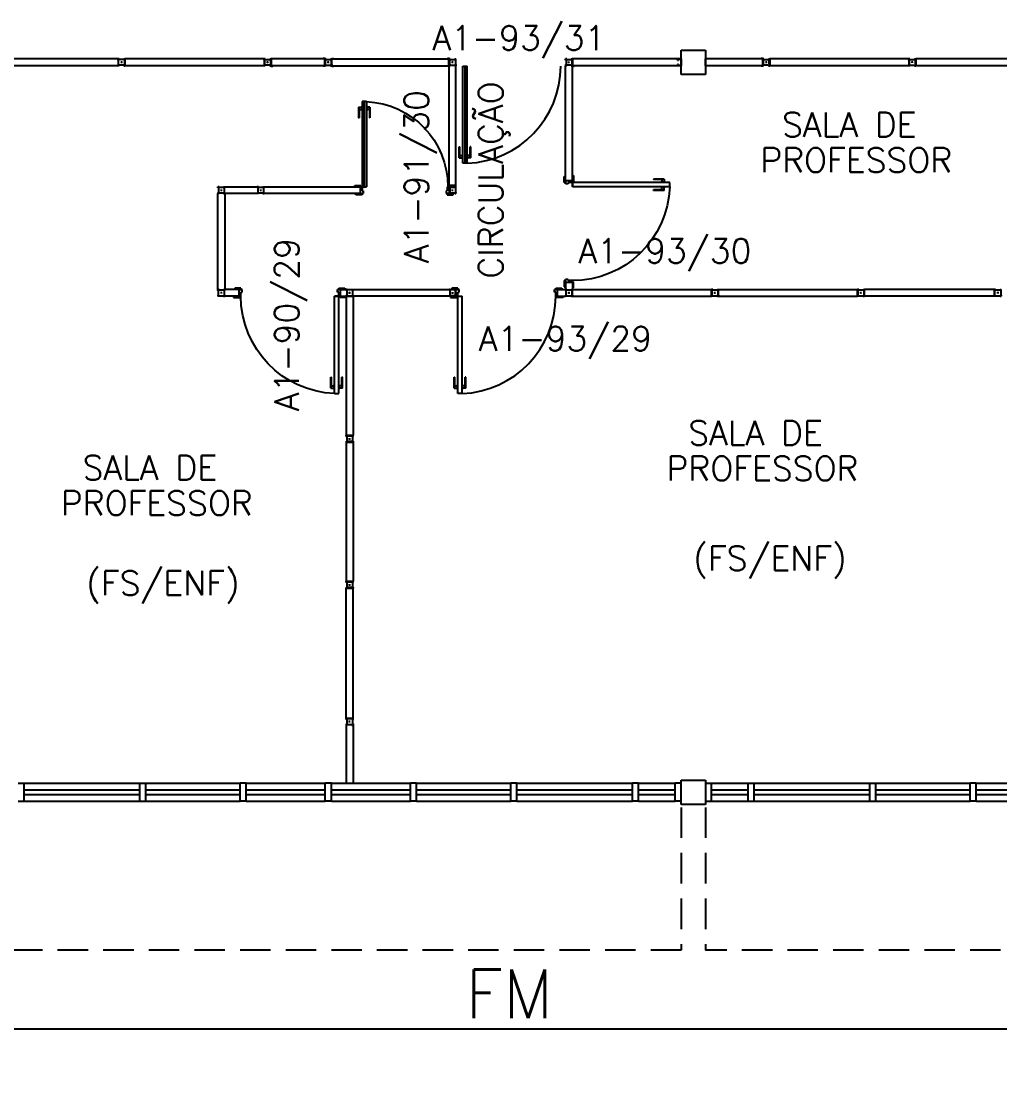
# Model space of a CAD drawing. Header units: millimetres. Extents: x 4436 to 4619, y 1272 to 1428.
# Drawn here: x 4523.94 to 4531.98, y 1294.45 to 1303.14 of the extents above; entities that cross this region are included whole.
import ezdxf

# ---------------------------------------------------------------- set-up
doc = ezdxf.new("R2010")
doc.units = ezdxf.units.MM
doc.linetypes.add('HIDDEN', pattern=[0.375, 0.25, -0.125])
for name, color, linetype in [('ALV', 2, 'Continuous'), ('DIV', 2, 'Continuous'), ('DIV2', 2, 'Continuous'), ('DIVC', 2, 'Continuous'), ('ENDEREÇO', 2, 'Continuous'), ('ESTR', 3, 'Continuous'), ('JANELA', 1, 'Continuous'), ('MACANETA', 2, 'Continuous'), ('PORTA', 2, 'Continuous'), ('PROJ', 1, 'HIDDEN'), ('TEXTO', 2, 'Continuous'), ('TXT CENTRO DE CUSTO', 2, 'Continuous'), ('ÁREA', 2, 'Continuous')]:
    doc.layers.add(name, color=color, linetype=linetype)
doc.styles.add('1-200', font='simplex.shx', dxfattribs={"height": 0.4})
doc.styles.add('UNB1-100', font='simplex.shx', dxfattribs={"height": 0.2})
doc.dimstyles.new('1-200', dxfattribs={"dimtxt": 0.4, "dimasz": 0.18, "dimexe": 0.4, "dimexo": 0.2, "dimgap": 0.09, "dimtad": 1, "dimdec": 4, "dimzin": 0, "dimdsep": 46, "dimtxsty": '1-200', "dimblk": 'OBLIQUE', "dimcen": 0.09, "dimclrd": 1, "dimclre": 1, "dimclrt": 256, "dimadec": 0, "dimazin": 0, "dimtfac": 1, "dimtdec": 4, "dimtix": 1, "dimtofl": 0, "dimtmove": 0, "dimatfit": 3, "dimldrblk": 'OBLIQUE', "dimfxl": 0.18, "dimtolj": 1, "dimtzin": 0, "dimarcsym": 0})

# ---------------------------------------------------------------- blocks, each defined once
blk = doc.blocks.new('DIV12')
for p, q in [((-0.0051, 0), (0.0051, 0)), ((0, -0.0051), (0, 0.0051)), ((0.0285, 0.0285), (1.1715, 0.0285)), ((0.0285, -0.0285), (0.0285, 0.0285)), ((1.1715, -0.0285), (1.1715, 0.0285)), ((1.1949, 0), (1.2051, 0)), ((1.2, -0.0051), (1.2, 0.0051)), ((0.0285, -0.0285), (1.1715, -0.0285))]:
    blk.add_line(p, q)
blk = doc.blocks.new('DIV123')
for p, q in [((0, 1.1199), (0, 1.1301)), ((-0.0285, 0.0285), (-0.0285, 1.0965)), ((0.0285, 1.0965), (-0.0285, 1.0965)), ((0.0051, 1.125), (-0.0051, 1.125)), ((0.0285, 0.0285), (0.0285, 1.0965)), ((0.0285, 0.0285), (-0.0285, 0.0285)), ((0.0051, 0), (-0.0051, 0)), ((0, -0.0051), (0, 0.0051))]:
    blk.add_line(p, q)
blk = doc.blocks.new('MTT')
for p, q in [((-0.0285, 0.0185), (-0.0285, 0.0285)), ((-0.0185, 0.0285), (-0.0285, 0.0285)), ((-0.0235, 0.0185), (-0.0285, 0.0185)), ((-0.0235, 0.0185), (-0.0235, -0.0185)), ((-0.0185, 0.0235), (-0.0185, 0.0285)), ((-0.0185, 0.0235), (0.0185, 0.0235)), ((-0.0049, 0), (0.0049, 0)), ((0, -0.0049), (0, 0.0049)), ((0.0185, 0.0235), (0.0185, 0.0285)), ((0.0185, 0.0285), (0.0285, 0.0285)), ((0.0235, 0.0185), (0.0285, 0.0185)), ((0.0235, 0.0185), (0.0235, -0.0185)), ((0.0285, 0.0185), (0.0285, 0.0285)), ((-0.0285, -0.0185), (-0.0235, -0.0185)), ((-0.0285, -0.0185), (-0.0285, -0.0285)), ((-0.0185, -0.0285), (-0.0285, -0.0285)), ((0.0185, -0.0235), (-0.0185, -0.0235)), ((-0.0185, -0.0235), (-0.0185, -0.0285)), ((0.0185, -0.0235), (0.0185, -0.0285)), ((0.0185, -0.0285), (0.0285, -0.0285)), ((0.0285, -0.0185), (0.0235, -0.0185)), ((0.0285, -0.0185), (0.0285, -0.0285))]:
    blk.add_line(p, q)
blk = doc.blocks.new('DOOR80')
at = {"layer": 'MACANETA', "color": 1}
for p, q in [((-0.015, -0.665), (-0.01, -0.665)), ((-0.015, -0.755), (-0.015, -0.665)), ((-0.01, -0.755), (-0.01, -0.665)), ((0.08, -0.665), (0.075, -0.665)), ((0.075, -0.755), (0.075, -0.665)), ((0.08, -0.755), (0.08, -0.665)), ((-0.015, -0.755), (0.012, -0.755)), ((-0.01, -0.735), (0.012, -0.735)), ((0.012, -0.7625), (0.012, -0.7275)), ((0.012, -0.7275), (0.015, -0.7275)), ((0.012, -0.7625), (0.015, -0.7625)), ((0.053, -0.7275), (0.05, -0.7275)), ((0.053, -0.7625), (0.05, -0.7625)), ((0.053, -0.7625), (0.053, -0.7275)), ((0.075, -0.735), (0.053, -0.735)), ((0.08, -0.755), (0.053, -0.755))]:
    blk.add_line(p, q, dxfattribs=at)
at = {"layer": 'PORTA'}
for p, q in [((0.015, -0.8), (0.015, 0)), ((0.015, 0), (0.05, 0)), ((0.05, -0.8), (0.05, 0)), ((0.05, -0.8), (0.015, -0.8))]:
    blk.add_line(p, q, dxfattribs=at)
at = {"layer": 'PORTA', "color": 1}
blk.add_arc((0.02, 0), 0.8, 272.14911, 0, dxfattribs=at)
blk = doc.blocks.new('IMTT')
for p, q in [((-0.0049, 0), (0.0049, 0)), ((0.0285, 0.0285), (0, 0.0285)), ((0, -0.0285), (0, 0.0285)), ((0.0285, -0.0285), (0, -0.0285))]:
    blk.add_line(p, q)
blk = doc.blocks.new('DOOR70')
at = {"layer": 'MACANETA', "color": 1}
for p, q in [((-0.015, -0.565), (-0.01, -0.565)), ((-0.015, -0.655), (-0.015, -0.565)), ((-0.01, -0.655), (-0.01, -0.565)), ((0.08, -0.565), (0.075, -0.565)), ((0.075, -0.655), (0.075, -0.565)), ((0.08, -0.655), (0.08, -0.565)), ((-0.015, -0.655), (0.012, -0.655)), ((-0.01, -0.635), (0.012, -0.635)), ((0.012, -0.6625), (0.012, -0.6275)), ((0.012, -0.6275), (0.015, -0.6275)), ((0.012, -0.6625), (0.015, -0.6625)), ((0.053, -0.6275), (0.05, -0.6275)), ((0.053, -0.6625), (0.05, -0.6625)), ((0.053, -0.6625), (0.053, -0.6275)), ((0.075, -0.635), (0.053, -0.635)), ((0.08, -0.655), (0.053, -0.655))]:
    blk.add_line(p, q, dxfattribs=at)
at = {"layer": 'PORTA'}
for p, q in [((0.015, -0.7), (0.015, 0)), ((0.015, 0), (0.05, 0)), ((0.05, -0.7), (0.05, 0)), ((0.05, -0.7), (0.015, -0.7))]:
    blk.add_line(p, q, dxfattribs=at)
at = {"layer": 'PORTA', "color": 1}
blk.add_arc((0.02, 0), 0.7, 272.4563, 0, dxfattribs=at)
blk = doc.blocks.new('_Oblique')
at = {"color": 0, "linetype": 'ByBlock', "lineweight": -2}
blk.add_line((-0.5, -0.5), (0.5, 0.5), dxfattribs=at)
blk = doc.blocks.new('*D62')
at = {"layer": 'DEFPOINTS', "color": 0, "transparency": 16777216}
for p in [(4514.4394, 1296.6984), (4541.4644, 1296.6984), (4514.4394, 1294.8498)]:
    blk.add_point(p, dxfattribs=at)
at = {"layer": 'TXT CENTRO DE CUSTO', "color": 1, "lineweight": -2, "transparency": 16777216}
for p, q in [((4514.4394, 1296.4984), (4514.4394, 1294.4498)), ((4541.4644, 1296.4984), (4541.4644, 1294.4498)), ((4541.4644, 1294.8498), (4514.4394, 1294.8498))]:
    blk.add_line(p, q, dxfattribs=at)
at = {"layer": 'TXT CENTRO DE CUSTO', "color": 1, "lineweight": -2, "transparency": 16777216, "xscale": 0.18, "yscale": 0.18, "zscale": 0.18, "rotation": 180}
blk.add_blockref('_Oblique', (4514.4394, 1294.8498), dxfattribs=at)
at = {"layer": 'TXT CENTRO DE CUSTO', "color": 1, "lineweight": -2, "transparency": 16777216, "xscale": 0.18, "yscale": 0.18, "zscale": 0.18}
blk.add_blockref('_Oblique', (4541.4644, 1294.8498), dxfattribs=at)
at = {"layer": 'TXT CENTRO DE CUSTO', "transparency": 16777216, "insert": (4527.9519, 1295.1398), "char_height": 0.4, "attachment_point": 5, "style": '1-200'}
blk.add_mtext('\\A1;FM', dxfattribs=at)

msp = doc.modelspace()

# ---------------------------------------------------------------- linework, layer by layer
for p, q in [((4531.97276, 1300.90345), (4531.96256, 1300.90345)), ((4531.96766, 1300.90855), (4531.96766, 1300.89835))]:
    msp.add_line(p, q)
at = {"layer": 'ALV'}
for p, q in [((4523.91441, 1296.87345), (4523.96441, 1296.87345)), ((4523.96441, 1296.72345), (4523.96441, 1296.87345)), ((4524.91441, 1296.72345), (4524.91441, 1296.87345)), ((4524.91441, 1296.87345), (4524.96441, 1296.87345)), ((4524.96441, 1296.72345), (4524.96441, 1296.87345)), ((4525.73941, 1296.72345), (4525.73941, 1296.87345)), ((4525.78941, 1296.87345), (4525.73941, 1296.87345)), ((4525.78941, 1296.72345), (4525.78941, 1296.87345)), ((4526.43941, 1296.72345), (4526.43941, 1296.87345)), ((4526.48941, 1296.87345), (4526.43941, 1296.87345)), ((4526.48941, 1296.72345), (4526.48941, 1296.87345)), ((4527.13941, 1296.72345), (4527.13941, 1296.87345)), ((4527.18941, 1296.87345), (4527.13941, 1296.87345)), ((4527.18941, 1296.72345), (4527.18941, 1296.87345)), ((4527.96441, 1296.72345), (4527.96441, 1296.87345)), ((4528.01441, 1296.87345), (4527.96441, 1296.87345)), ((4528.01441, 1296.72345), (4528.01441, 1296.87345)), ((4528.96441, 1296.72345), (4528.96441, 1296.87345)), ((4529.01441, 1296.87345), (4528.96441, 1296.87345)), ((4529.01441, 1296.72345), (4529.01441, 1296.87345)), ((4529.31441, 1296.72345), (4529.31441, 1296.87345)), ((4529.36441, 1296.87345), (4529.31441, 1296.87345)), ((4529.56441, 1296.87345), (4529.61441, 1296.87345)), ((4529.61441, 1296.72345), (4529.61441, 1296.87345)), ((4529.91441, 1296.72345), (4529.91441, 1296.87345)), ((4529.91441, 1296.87345), (4529.96441, 1296.87345)), ((4529.96441, 1296.72345), (4529.96441, 1296.87345)), ((4530.91441, 1296.72345), (4530.91441, 1296.87345)), ((4530.91441, 1296.87345), (4530.96441, 1296.87345)), ((4530.96441, 1296.72345), (4530.96441, 1296.87345)), ((4531.73941, 1296.72345), (4531.73941, 1296.87345)), ((4531.78941, 1296.87345), (4531.73941, 1296.87345)), ((4531.78941, 1296.72345), (4531.78941, 1296.87345)), ((4523.91441, 1296.72345), (4523.96441, 1296.72345)), ((4524.91441, 1296.72345), (4524.96441, 1296.72345)), ((4525.78941, 1296.72345), (4525.73941, 1296.72345)), ((4526.48941, 1296.72345), (4526.43941, 1296.72345)), ((4527.18941, 1296.72345), (4527.13941, 1296.72345)), ((4528.01441, 1296.72345), (4527.96441, 1296.72345)), ((4529.01441, 1296.72345), (4528.96441, 1296.72345)), ((4529.36441, 1296.72345), (4529.31441, 1296.72345)), ((4529.56441, 1296.72345), (4529.61441, 1296.72345)), ((4529.91441, 1296.72345), (4529.96441, 1296.72345)), ((4530.91441, 1296.72345), (4530.96441, 1296.72345)), ((4531.78941, 1296.72345), (4531.73941, 1296.72345))]:
    msp.add_line(p, q, dxfattribs=at)
at = {"layer": 'DIV'}
for p, q in [((4527.58737, 1302.76795), (4527.58737, 1301.96794)), ((4526.75943, 1302.47596), (4526.75943, 1301.77595))]:
    msp.add_line(p, q, dxfattribs=at)
at = {"layer": 'DIV2'}
for p, q in [((4525.98791, 1302.81495), (4525.98791, 1302.81695)), ((4525.98791, 1302.81695), (4525.99291, 1302.81695)), ((4525.98791, 1302.81495), (4525.99291, 1302.81495)), ((4525.99291, 1302.82895), (4525.99291, 1302.81695)), ((4525.99291, 1302.82895), (4526.0073, 1302.82895)), ((4525.99291, 1302.81495), (4525.99291, 1302.78195)), ((4525.99491, 1302.82695), (4525.99491, 1302.76995)), ((4526.43339, 1302.82695), (4525.99491, 1302.82695)), ((4526.0073, 1302.82695), (4526.0073, 1302.82895)), ((4526.42101, 1302.82695), (4526.42101, 1302.82895)), ((4526.43539, 1302.82895), (4526.42101, 1302.82895)), ((4526.43339, 1302.82695), (4526.43339, 1302.76995)), ((4526.43539, 1302.82895), (4526.43539, 1302.81695)), ((4526.44039, 1302.81695), (4526.43539, 1302.81695)), ((4526.43539, 1302.81495), (4526.43539, 1302.78195)), ((4526.44039, 1302.81495), (4526.43539, 1302.81495)), ((4526.44039, 1302.81495), (4526.44039, 1302.81695)), ((4526.45879, 1302.79845), (4526.46899, 1302.79845)), ((4526.45879, 1302.79845), (4526.46899, 1302.79845)), ((4526.46899, 1302.79845), (4526.45879, 1302.79845)), ((4526.45879, 1302.79845), (4526.46899, 1302.79845)), ((4526.4592, 1302.79847), (4526.4694, 1302.79847)), ((4526.46389, 1302.79335), (4526.46389, 1302.80355)), ((4526.46389, 1302.80355), (4526.46389, 1302.79335)), ((4526.46389, 1302.79845), (4526.46389, 1302.79026)), ((4526.48739, 1302.81695), (4526.48739, 1302.81495)), ((4526.48739, 1302.81695), (4526.49239, 1302.81695)), ((4526.48739, 1302.81495), (4526.49239, 1302.81495)), ((4526.49239, 1302.81695), (4526.49239, 1302.82895)), ((4526.49239, 1302.82895), (4526.50677, 1302.82895)), ((4526.49239, 1302.78195), (4526.49239, 1302.81495)), ((4526.49439, 1302.76995), (4526.49439, 1302.82695)), ((4526.49439, 1302.82695), (4527.45539, 1302.82695)), ((4526.50677, 1302.82895), (4526.50677, 1302.82695)), ((4527.44301, 1302.82895), (4527.44301, 1302.82695)), ((4527.45739, 1302.82895), (4527.44301, 1302.82895)), ((4527.45539, 1302.76995), (4527.45539, 1302.82695)), ((4527.45739, 1302.81695), (4527.45739, 1302.82895)), ((4527.46239, 1302.81695), (4527.45739, 1302.81695)), ((4527.46239, 1302.81495), (4527.45739, 1302.81495)), ((4527.45739, 1302.78195), (4527.45739, 1302.81495)), ((4527.46239, 1302.81695), (4527.46239, 1302.81495)), ((4527.48079, 1302.79845), (4527.49099, 1302.79845)), ((4527.48589, 1302.79335), (4527.48589, 1302.80355)), ((4528.46584, 1302.81495), (4528.46584, 1302.81695)), ((4528.46584, 1302.81695), (4528.47084, 1302.81695)), ((4528.46584, 1302.81495), (4528.47084, 1302.81495)), ((4529.33591, 1302.82695), (4528.46773, 1302.82695)), ((4528.47084, 1302.82895), (4528.47084, 1302.81695)), ((4528.47084, 1302.82895), (4528.48523, 1302.82895)), ((4528.47084, 1302.81495), (4528.47084, 1302.78195)), ((4528.47284, 1302.82695), (4528.47284, 1302.76995)), ((4528.48523, 1302.82695), (4528.48523, 1302.82895)), ((4529.33591, 1302.81695), (4529.33591, 1302.82695)), ((4529.36441, 1302.82695), (4529.33591, 1302.82695)), ((4529.33591, 1302.81695), (4529.34291, 1302.81695)), ((4529.33791, 1302.82495), (4529.36241, 1302.82495)), ((4529.33791, 1302.81895), (4529.33791, 1302.82495)), ((4529.33791, 1302.81895), (4529.34291, 1302.81895)), ((4529.34291, 1302.81695), (4529.34291, 1302.81895)), ((4529.36936, 1302.79845), (4529.35947, 1302.79845)), ((4529.36241, 1302.82495), (4529.36241, 1302.77195)), ((4529.36441, 1302.82695), (4529.36441, 1302.76995)), ((4530.03342, 1302.82695), (4529.56942, 1302.82695)), ((4530.03542, 1302.82895), (4530.02104, 1302.82895)), ((4530.02104, 1302.82695), (4530.02104, 1302.82895)), ((4530.03342, 1302.82695), (4530.03342, 1302.76995)), ((4530.03542, 1302.82895), (4530.03542, 1302.81695)), ((4530.04042, 1302.81695), (4530.03542, 1302.81695)), ((4530.04042, 1302.81495), (4530.03542, 1302.81495)), ((4530.03542, 1302.81495), (4530.03542, 1302.78195)), ((4530.04042, 1302.81495), (4530.04042, 1302.81695)), ((4530.05882, 1302.79845), (4530.06902, 1302.79845)), ((4530.06392, 1302.80355), (4530.06392, 1302.79335)), ((4525.98791, 1302.77995), (4525.98791, 1302.78195)), ((4525.98791, 1302.78195), (4525.99291, 1302.78195)), ((4525.98791, 1302.77995), (4525.99291, 1302.77995)), ((4525.99291, 1302.77995), (4525.99291, 1302.76795)), ((4525.99291, 1302.76795), (4526.0073, 1302.76795)), ((4526.43339, 1302.76995), (4525.99491, 1302.76995)), ((4526.0073, 1302.76795), (4526.0073, 1302.76995)), ((4526.42101, 1302.76795), (4526.42101, 1302.76995)), ((4526.43539, 1302.76795), (4526.42101, 1302.76795)), ((4526.44039, 1302.78195), (4526.43539, 1302.78195)), ((4526.43539, 1302.77995), (4526.43539, 1302.76795)), ((4526.44039, 1302.77995), (4526.43539, 1302.77995)), ((4526.44039, 1302.77995), (4526.44039, 1302.78195)), ((4526.48739, 1302.78195), (4526.48739, 1302.77995)), ((4526.48739, 1302.78195), (4526.49239, 1302.78195)), ((4526.48739, 1302.77995), (4526.49239, 1302.77995)), ((4526.49239, 1302.76795), (4526.49239, 1302.77995)), ((4526.49239, 1302.76795), (4526.50677, 1302.76795)), ((4526.49439, 1302.76995), (4527.45539, 1302.76995)), ((4526.50677, 1302.76995), (4526.50677, 1302.76795)), ((4527.44301, 1302.76995), (4527.44301, 1302.76795)), ((4527.45739, 1302.76795), (4527.44301, 1302.76795)), ((4527.45691, 1301.77595), (4527.45691, 1302.76795)), ((4527.46239, 1302.78195), (4527.45739, 1302.78195)), ((4527.46239, 1302.77995), (4527.45739, 1302.77995)), ((4527.45739, 1302.76795), (4527.45739, 1302.77995)), ((4527.46239, 1302.78195), (4527.46239, 1302.77995)), ((4527.51391, 1301.77595), (4527.51391, 1302.76995)), ((4528.41416, 1301.82396), (4528.41416, 1302.76995)), ((4528.46584, 1302.77995), (4528.46584, 1302.78195)), ((4528.46584, 1302.78195), (4528.47084, 1302.78195)), ((4528.46584, 1302.77995), (4528.47084, 1302.77995)), ((4529.33591, 1302.76995), (4528.46773, 1302.76995)), ((4528.47084, 1302.77995), (4528.47084, 1302.76795)), ((4528.47084, 1302.76795), (4528.48523, 1302.76795)), ((4528.47116, 1301.77595), (4528.47116, 1302.76795)), ((4528.48523, 1302.76795), (4528.48523, 1302.76995)), ((4529.33591, 1302.77995), (4529.33591, 1302.76995)), ((4529.34291, 1302.77995), (4529.33591, 1302.77995)), ((4529.36441, 1302.76995), (4529.33591, 1302.76995)), ((4529.33791, 1302.77795), (4529.33791, 1302.77195)), ((4529.34291, 1302.77795), (4529.33791, 1302.77795)), ((4529.36241, 1302.77195), (4529.33791, 1302.77195)), ((4529.34291, 1302.77795), (4529.34291, 1302.77995)), ((4530.03342, 1302.76995), (4529.56942, 1302.76995)), ((4530.02104, 1302.76795), (4530.02104, 1302.76995)), ((4530.03542, 1302.76795), (4530.02104, 1302.76795)), ((4530.04042, 1302.78195), (4530.03542, 1302.78195)), ((4530.04042, 1302.77995), (4530.03542, 1302.77995)), ((4530.03542, 1302.77995), (4530.03542, 1302.76795)), ((4530.04042, 1302.77995), (4530.04042, 1302.78195)), ((4528.40416, 1301.85897), (4528.41416, 1301.85897)), ((4528.40416, 1301.80897), (4528.40416, 1301.85897)), ((4528.47116, 1301.86897), (4528.48116, 1301.86897)), ((4528.48116, 1301.86897), (4528.48116, 1301.81897)), ((4525.61391, 1301.77595), (4525.88048, 1301.77595)), ((4525.93748, 1301.77595), (4526.72693, 1301.77595)), ((4526.68193, 1301.78595), (4526.73193, 1301.78595)), ((4526.68193, 1301.77595), (4526.68193, 1301.78595)), ((4526.72693, 1301.77595), (4526.73193, 1301.77595)), ((4526.72693, 1301.77595), (4526.72693, 1301.71895)), ((4526.73193, 1301.78595), (4526.73193, 1301.77595)), ((4526.73193, 1301.77595), (4526.74193, 1301.77595)), ((4526.74193, 1301.77595), (4526.74193, 1301.74095)), ((4527.44193, 1301.77595), (4527.44193, 1301.74095)), ((4527.45193, 1301.77595), (4527.44193, 1301.77595)), ((4527.45193, 1301.78595), (4527.45193, 1301.77595)), ((4527.50193, 1301.78595), (4527.45193, 1301.78595)), ((4527.45693, 1301.77595), (4527.45193, 1301.77595)), ((4527.45693, 1301.77595), (4527.45693, 1301.71895)), ((4527.50193, 1301.77595), (4527.50193, 1301.78595)), ((4528.41416, 1301.80897), (4528.40416, 1301.80897)), ((4528.41416, 1301.82397), (4528.41416, 1301.80897)), ((4528.47116, 1301.82397), (4528.41416, 1301.82397)), ((4528.41416, 1301.79897), (4528.41416, 1301.80897)), ((4528.43616, 1301.79897), (4528.41416, 1301.79897)), ((4528.43616, 1301.80897), (4528.43616, 1301.79897)), ((4528.47116, 1301.80897), (4528.43616, 1301.80897)), ((4528.47116, 1301.82397), (4528.47116, 1301.81897)), ((4528.47116, 1301.81897), (4528.47116, 1301.80897)), ((4528.48116, 1301.81897), (4528.47116, 1301.81897)), ((4525.55691, 1300.93197), (4525.55691, 1301.71895)), ((4525.88048, 1301.71895), (4525.61391, 1301.71895)), ((4525.61391, 1301.71895), (4525.61391, 1300.93197)), ((4526.72693, 1301.71895), (4525.93748, 1301.71895)), ((4526.69193, 1301.70895), (4526.69193, 1301.71895)), ((4526.74193, 1301.70895), (4526.69193, 1301.70895)), ((4526.72693, 1301.71895), (4526.74193, 1301.71895)), ((4526.74193, 1301.74095), (4526.75193, 1301.74095)), ((4526.74193, 1301.71895), (4526.74193, 1301.70895)), ((4526.75193, 1301.71895), (4526.74193, 1301.71895)), ((4526.75193, 1301.74095), (4526.75193, 1301.71895)), ((4527.43193, 1301.74095), (4527.43193, 1301.71895)), ((4527.44193, 1301.74095), (4527.43193, 1301.74095)), ((4527.43193, 1301.71895), (4527.44193, 1301.71895)), ((4527.45693, 1301.71895), (4527.44193, 1301.71895)), ((4527.44193, 1301.71895), (4527.44193, 1301.70895)), ((4527.44193, 1301.70895), (4527.49193, 1301.70895)), ((4527.49193, 1301.70895), (4527.49193, 1301.71895)), ((4528.40416, 1301.00397), (4528.40416, 1300.95397)), ((4528.41416, 1301.00397), (4528.40416, 1301.00397)), ((4528.41416, 1301.01397), (4528.41416, 1301.00397)), ((4528.43616, 1301.01397), (4528.41416, 1301.01397)), ((4528.41416, 1300.98897), (4528.41416, 1301.00397)), ((4528.41416, 1300.98897), (4528.41416, 1300.93197)), ((4528.47116, 1300.98897), (4528.41416, 1300.98897)), ((4528.43616, 1301.00397), (4528.43616, 1301.01397)), ((4528.47116, 1301.00397), (4528.43616, 1301.00397)), ((4528.47116, 1300.99397), (4528.47116, 1301.00397)), ((4528.47116, 1300.98897), (4528.47116, 1300.99397)), ((4528.48116, 1300.99397), (4528.47116, 1300.99397)), ((4528.47116, 1300.98897), (4528.47116, 1300.93197)), ((4528.48116, 1300.94397), (4528.48116, 1300.99397)), ((4525.73046, 1300.93197), (4525.61391, 1300.93197)), ((4525.69546, 1300.94197), (4525.69546, 1300.93197)), ((4525.74546, 1300.94197), (4525.69546, 1300.94197)), ((4525.73046, 1300.93197), (4525.74546, 1300.93197)), ((4525.73046, 1300.87497), (4525.73046, 1300.93197)), ((4525.74546, 1300.93197), (4525.74546, 1300.94197)), ((4525.75546, 1300.93197), (4525.74546, 1300.93197)), ((4525.74546, 1300.90997), (4525.75546, 1300.90997)), ((4525.74546, 1300.87497), (4525.74546, 1300.90997)), ((4525.75546, 1300.90997), (4525.75546, 1300.93197)), ((4526.54046, 1300.93197), (4526.55046, 1300.93197)), ((4526.54046, 1300.90997), (4526.54046, 1300.93197)), ((4526.55046, 1300.90997), (4526.54046, 1300.90997)), ((4526.55046, 1300.94197), (4526.60046, 1300.94197)), ((4526.55046, 1300.93197), (4526.55046, 1300.94197)), ((4526.56546, 1300.93197), (4526.55046, 1300.93197)), ((4526.55046, 1300.87497), (4526.55046, 1300.90997)), ((4526.56545, 1300.93197), (4526.61046, 1300.93197)), ((4526.56546, 1300.87497), (4526.56546, 1300.93197)), ((4526.60046, 1300.94197), (4526.60046, 1300.93197)), ((4526.61546, 1300.92197), (4526.61046, 1300.92197)), ((4526.61546, 1300.88497), (4526.61046, 1300.88497)), ((4526.61546, 1300.91997), (4526.61546, 1300.92197)), ((4526.61546, 1300.88497), (4526.61546, 1300.88697)), ((4526.63386, 1300.90347), (4526.64406, 1300.90347)), ((4526.63896, 1300.90857), (4526.63896, 1300.89837)), ((4526.66746, 1300.93197), (4527.45691, 1300.93197)), ((4527.47891, 1300.94197), (4527.47891, 1300.93197)), ((4527.52891, 1300.94197), (4527.47891, 1300.94197)), ((4527.48031, 1300.90347), (4527.49051, 1300.90347)), ((4527.48031, 1300.90345), (4527.49051, 1300.90345)), ((4527.48541, 1300.89837), (4527.48541, 1300.90857)), ((4527.48541, 1300.90855), (4527.48541, 1300.89835)), ((4527.51391, 1300.93197), (4527.52891, 1300.93197)), ((4527.51391, 1300.87497), (4527.51391, 1300.93197)), ((4527.52891, 1300.93197), (4527.52891, 1300.94197)), ((4527.53891, 1300.93197), (4527.52891, 1300.93197)), ((4527.52891, 1300.90997), (4527.53891, 1300.90997)), ((4527.52891, 1300.87497), (4527.52891, 1300.90997)), ((4527.53891, 1300.90997), (4527.53891, 1300.93197)), ((4528.32392, 1300.93197), (4528.33392, 1300.93197)), ((4528.32392, 1300.90997), (4528.32392, 1300.93197)), ((4528.33392, 1300.90997), (4528.32392, 1300.90997)), ((4528.33392, 1300.94197), (4528.38392, 1300.94197)), ((4528.33392, 1300.93197), (4528.33392, 1300.94197)), ((4528.34892, 1300.93197), (4528.33392, 1300.93197)), ((4528.33392, 1300.87497), (4528.33392, 1300.90997)), ((4528.34892, 1300.93197), (4528.41416, 1300.93197)), ((4528.34892, 1300.87497), (4528.34892, 1300.93197)), ((4528.40416, 1300.95397), (4528.41416, 1300.95397)), ((4528.44776, 1300.90347), (4528.43756, 1300.90347)), ((4528.44776, 1300.90345), (4528.43756, 1300.90345)), ((4528.44266, 1300.89837), (4528.44266, 1300.90857)), ((4528.44266, 1300.90855), (4528.44266, 1300.89835)), ((4528.47116, 1300.94397), (4528.48116, 1300.94397)), ((4525.73046, 1300.87497), (4525.61391, 1300.87497)), ((4525.68546, 1300.87497), (4525.68546, 1300.86497)), ((4525.68546, 1300.86497), (4525.73546, 1300.86497)), ((4525.73046, 1300.87497), (4525.73546, 1300.87497)), ((4525.73546, 1300.87497), (4525.74546, 1300.87497)), ((4525.73546, 1300.86497), (4525.73546, 1300.87497)), ((4526.51745, 1300.87497), (4526.61046, 1300.87497)), ((4526.56046, 1300.87497), (4526.55046, 1300.87497)), ((4526.56546, 1300.87497), (4526.56046, 1300.87497)), ((4526.56046, 1300.86497), (4526.56046, 1300.87497)), ((4526.61046, 1300.86497), (4526.56046, 1300.86497)), ((4526.61046, 1300.87497), (4526.61046, 1300.86497)), ((4527.45691, 1300.87497), (4526.66746, 1300.87497)), ((4527.46891, 1300.87497), (4527.46891, 1300.86497)), ((4527.46891, 1300.86497), (4527.51891, 1300.86497)), ((4527.51391, 1300.87497), (4527.51891, 1300.87497)), ((4527.51891, 1300.87497), (4527.52891, 1300.87497)), ((4527.51891, 1300.86497), (4527.51891, 1300.87497)), ((4528.34392, 1300.87497), (4528.33392, 1300.87497)), ((4528.34892, 1300.87497), (4528.34392, 1300.87497)), ((4528.34392, 1300.86497), (4528.34392, 1300.87497)), ((4528.39392, 1300.86497), (4528.34392, 1300.86497)), ((4528.34892, 1300.87497), (4528.41416, 1300.87497)), ((4526.61046, 1297.34997), (4526.61046, 1296.87345)), ((4526.66746, 1297.34997), (4526.66746, 1296.87345))]:
    msp.add_line(p, q, dxfattribs=at)
at = {"layer": 'ESTR'}
for p, q in [((4529.36441, 1302.89845), (4529.56441, 1302.89845)), ((4529.36441, 1302.69845), (4529.36441, 1302.89845)), ((4529.56441, 1302.89845), (4529.56441, 1302.69845)), ((4529.56441, 1302.69845), (4529.36441, 1302.69845)), ((4529.36441, 1296.69845), (4529.36441, 1296.89845)), ((4529.36441, 1296.89845), (4529.56441, 1296.89845)), ((4529.56441, 1296.89845), (4529.56441, 1296.69845)), ((4529.56441, 1296.69845), (4529.36441, 1296.69845))]:
    msp.add_line(p, q, dxfattribs=at)
at = {"layer": 'JANELA', "color": 1}
for p, q in [((4523.96441, 1296.87345), (4524.91441, 1296.87345)), ((4523.96441, 1296.81845), (4524.91441, 1296.81845)), ((4524.96441, 1296.87345), (4525.73941, 1296.87345)), ((4524.96441, 1296.81845), (4525.73941, 1296.81845)), ((4525.78941, 1296.87345), (4526.43941, 1296.87345)), ((4525.78941, 1296.81845), (4526.43941, 1296.81845)), ((4526.48941, 1296.87345), (4527.13941, 1296.87345)), ((4526.48941, 1296.81845), (4527.13941, 1296.81845)), ((4527.18941, 1296.87345), (4527.96441, 1296.87345)), ((4527.18941, 1296.81845), (4527.96441, 1296.81845)), ((4528.01441, 1296.87345), (4528.96441, 1296.87345)), ((4528.01441, 1296.81845), (4528.96441, 1296.81845)), ((4529.01441, 1296.87345), (4529.31441, 1296.87345)), ((4529.01441, 1296.81845), (4529.31441, 1296.81845)), ((4529.61441, 1296.87345), (4529.91441, 1296.87345)), ((4529.61441, 1296.81845), (4529.91441, 1296.81845)), ((4529.96441, 1296.87345), (4530.91441, 1296.87345)), ((4529.96441, 1296.81845), (4530.91441, 1296.81845)), ((4530.96441, 1296.87345), (4531.73941, 1296.87345)), ((4530.96441, 1296.81845), (4531.73941, 1296.81845)), ((4531.78941, 1296.87345), (4532.43941, 1296.87345)), ((4531.78941, 1296.81845), (4532.43941, 1296.81845)), ((4523.96441, 1296.77845), (4524.91441, 1296.77845)), ((4523.96441, 1296.72345), (4524.91441, 1296.72345)), ((4524.96441, 1296.77845), (4525.73941, 1296.77845)), ((4524.96441, 1296.72345), (4525.73941, 1296.72345)), ((4525.78941, 1296.77845), (4526.43941, 1296.77845)), ((4525.78941, 1296.72345), (4526.43941, 1296.72345)), ((4526.48941, 1296.77845), (4527.13941, 1296.77845)), ((4526.48941, 1296.72345), (4527.13941, 1296.72345)), ((4527.18941, 1296.77845), (4527.96441, 1296.77845)), ((4527.18941, 1296.72345), (4527.96441, 1296.72345)), ((4528.01441, 1296.77845), (4528.96441, 1296.77845)), ((4528.01441, 1296.72345), (4528.96441, 1296.72345)), ((4529.01441, 1296.77845), (4529.31441, 1296.77845)), ((4529.01441, 1296.72345), (4529.31441, 1296.72345)), ((4529.61441, 1296.77845), (4529.91441, 1296.77845)), ((4529.61441, 1296.72345), (4529.91441, 1296.72345)), ((4529.96441, 1296.77845), (4530.91441, 1296.77845)), ((4529.96441, 1296.72345), (4530.91441, 1296.72345)), ((4530.96441, 1296.77845), (4531.73941, 1296.77845)), ((4530.96441, 1296.72345), (4531.73941, 1296.72345)), ((4531.78941, 1296.77845), (4532.43941, 1296.77845)), ((4531.78941, 1296.72345), (4532.43941, 1296.72345))]:
    msp.add_line(p, q, dxfattribs=at)
at = {"layer": 'PROJ', "linetype": 'HIDDEN'}
for p, q in [((4529.36441, 1296.67345), (4529.36441, 1295.49845)), ((4529.56441, 1296.67345), (4529.56441, 1295.49845)), ((4529.36441, 1295.49845), (4523.56441, 1295.49845)), ((4535.36441, 1295.49845), (4529.56441, 1295.49845))]:
    msp.add_line(p, q, dxfattribs=at)
at = {"layer": 'ÁREA'}
for p, q in [((4528.38392, 1300.94197), (4528.38392, 1300.93197)), ((4528.39392, 1300.86497), (4528.39392, 1300.87497))]:
    msp.add_line(p, q, dxfattribs=at)

# ---------------------------------------------------------------- block references
at = {"layer": 'DIV2'}
for name, p, rotation in [('DIV12', (4524.76441, 1302.79845), 180), ('MTT', (4524.76441, 1302.79845), 270), ('DIV12', (4525.96441, 1302.79845), 180), ('MTT', (4526.46389, 1302.79845), 90), ('MTT', (4527.48541, 1302.79845), 90), ('MTT', (4530.06392, 1302.79845), 180), ('DIV12', (4531.26392, 1302.79845), 180), ('MTT', (4531.26392, 1302.79845), 90), ('DIV12', (4532.46392, 1302.79845), 180), ('MTT', (4525.58541, 1300.90347), 90), ('DIV12', (4526.63896, 1300.90347), 270), ('MTT', (4528.44266, 1300.90347), 90), ('MTT', (4529.64266, 1300.90345), 90), ('MTT', (4530.84266, 1300.90345), 90), ('MTT', (4531.96766, 1300.90345), 90), ('DIV12', (4526.63896, 1299.70347), 270)]:
    msp.add_blockref(name, p, dxfattribs=dict(at, rotation=rotation))
for name, p in [('MTT', (4525.96441, 1302.79845)), ('MTT', (4528.44217, 1302.79845)), ('IMTT', (4529.56441, 1302.79845)), ('MTT', (4525.58541, 1301.74745)), ('MTT', (4525.90898, 1301.74745)), ('MTT', (4527.48541, 1301.74745)), ('DIV12', (4528.44266, 1300.90345)), ('DIV12', (4529.64266, 1300.90345)), ('MTT', (4526.63896, 1299.70347)), ('MTT', (4526.63896, 1298.50347))]:
    msp.add_blockref(name, p, dxfattribs=at)
at = {"layer": 'DIV2', "xscale": -1}
for name, p in [('MTT', (4526.63896, 1300.90347)), ('DIV123', (4526.63896, 1297.37847)), ('MTT', (4526.63896, 1297.37847))]:
    msp.add_blockref(name, p, dxfattribs=at)
for name, p, rotation in [('MTT', (4527.48541, 1300.90347), 270), ('DIV123', (4531.96766, 1300.90345), 90)]:
    msp.add_blockref(name, p, dxfattribs=dict(at, rotation=rotation))
at = {"layer": 'DIVC'}
for p in [(4527.55487, 1302.76795), (4527.51391, 1300.87497)]:
    msp.add_blockref('DOOR80', p, dxfattribs=at)
at = {"layer": 'DIVC', "xscale": -1}
for name, p, rotation in [('DOOR70', (4526.72693, 1301.77595), 179.9999999948553), ('DOOR80', (4528.47116, 1301.82397), 90)]:
    msp.add_blockref(name, p, dxfattribs=dict(at, rotation=rotation))
msp.add_blockref('DOOR80', (4526.56546, 1300.87497), dxfattribs=at)

# ---------------------------------------------------------------- texts
at = {"layer": 'ENDEREÇO', "style": 'UNB1-100'}
for s, p in [('A1-93/31', (4527.32012, 1302.89877)), ('A1-93/30', (4528.51975, 1301.1485)), ('A1-93/29', (4527.70169, 1300.42734))]:
    msp.add_text(s, height=0.2, dxfattribs=at).set_placement(p)
for s, p in [('A1-91/30', (4527.28885, 1301.14685)), ('A1-90/29', (4526.22321, 1299.93058))]:
    msp.add_text(s, height=0.2, rotation=90, dxfattribs=at).set_placement(p)
at = {"layer": 'TEXTO', "style": 'UNB1-100'}
msp.add_text('CIRCULAÇÃO', height=0.2, rotation=90, dxfattribs=at).set_placement((4527.90014, 1301.02094))
for s, p in [('SALA DE', (4530.19406, 1302.1859)), ('PROFESSOR', (4530.01567, 1301.89428)), ('SALA DE', (4529.4231, 1299.65193)), ('SALA DE', (4524.44447, 1299.36606)), ('PROFESSOR', (4529.24471, 1299.36031)), ('PROFESSOR', (4524.26609, 1299.07444)), ('(FS/ENF)', (4529.46507, 1298.62158)), ('(FS/ENF)', (4524.47497, 1298.41673))]:
    msp.add_text(s, height=0.2, dxfattribs=at).set_placement(p)

# ---------------------------------------------------------------- dimensions: what is measured, and where the dimension line sits
at = {"layer": 'TXT CENTRO DE CUSTO'}
dim = msp.add_linear_dim(base=(4514.43941, 1294.84984), p1=(4541.46441, 1296.69845), p2=(4514.43941, 1296.69845), text='FM', dimstyle='1-200', dxfattribs=at)
dim.commit()
dim.dimension.update_dxf_attribs({"geometry": '*D62', "text_midpoint": (4527.95191, 1295.13984)})

doc.saveas('drawing.dxf')
